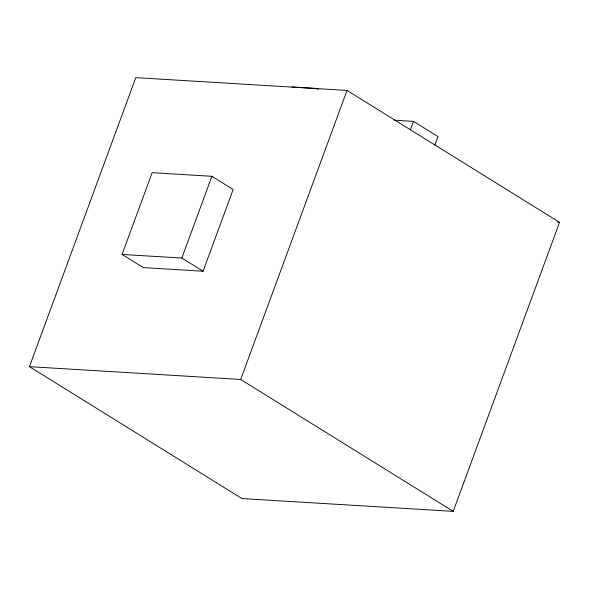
<?xml version="1.0" encoding="UTF-8"?>
<svg xmlns="http://www.w3.org/2000/svg" width="589" height="589" viewBox="0 0 589 589"><rect width="100%" height="100%" fill="white"/><g stroke="black" fill="none" stroke-linecap="round" stroke-linejoin="round"><path stroke-width="0.88" d="M29.45 366.66L135.787 77.638L347.031 90.441L559.55 222.34L453.213 511.362L241.969 498.559L29.45 366.66L240.695 379.463L453.213 511.362M122.078 254.426L152.153 172.68L211.9 176.295L233.156 189.489L203.08 271.234L143.326 267.612L122.078 254.426L181.824 258.048L203.08 271.234M181.824 258.048L211.9 176.295M240.695 379.463L347.031 90.441M410.349 129.86L413.471 121.356L437.98 136.567L434.851 145.071M291.945 86.966L316.867 88.475L318.428 89.44M394.321 120.193L413.471 121.356M557.717 222.23L559.55 222.34"/></g></svg>
